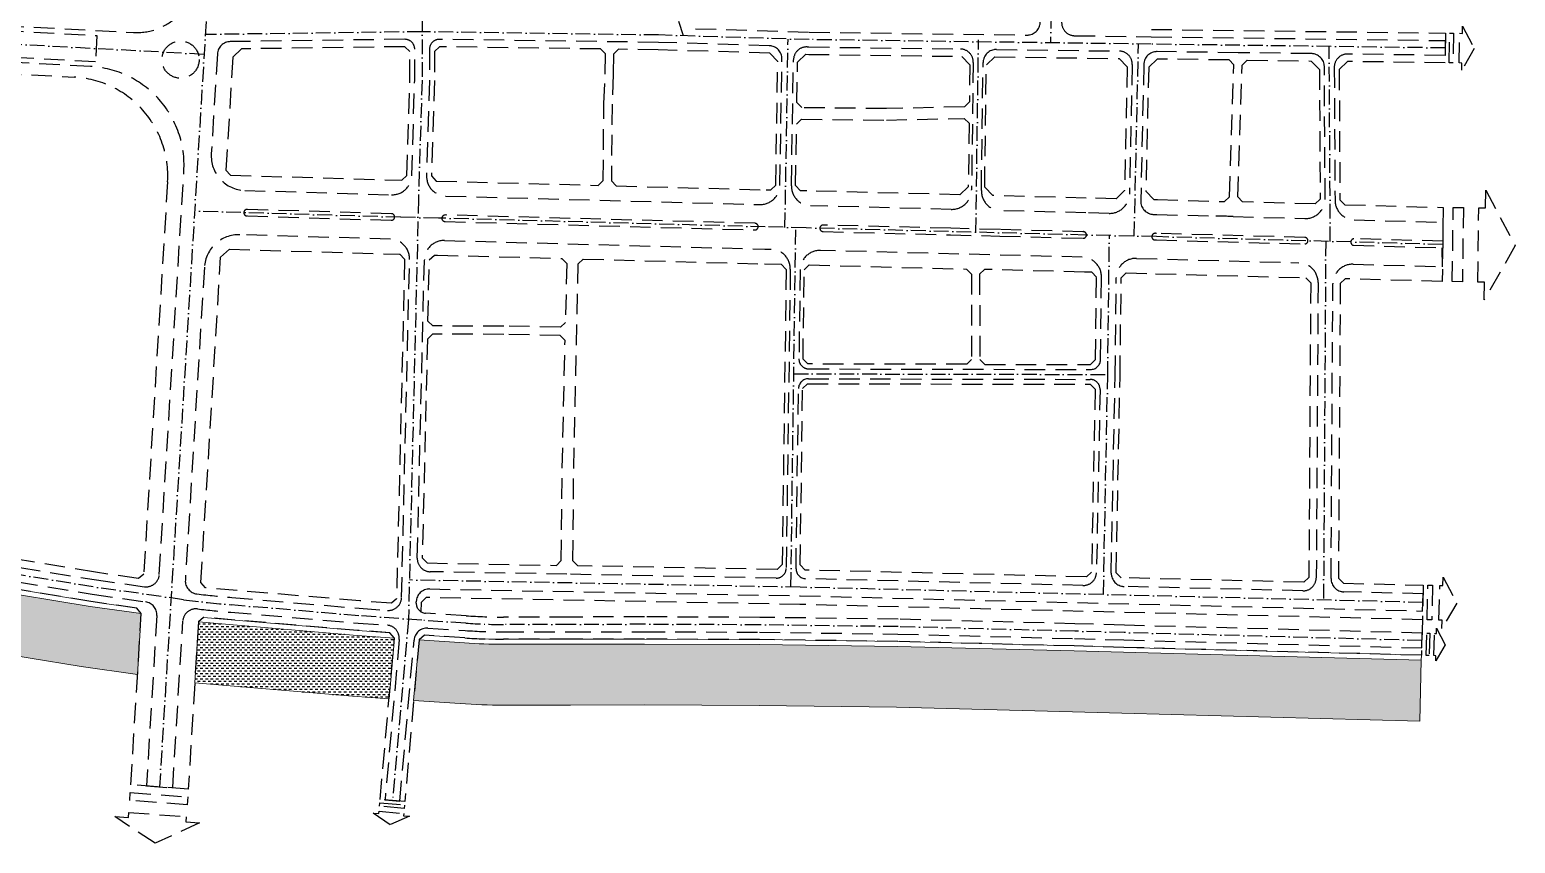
# Model space of a CAD drawing. Header units: metres. Extents: x 566631 to 571358, y 2062953 to 2068466.
# Drawn here: x 569788 to 570692, y 2064350 to 2064845 of the extents above; entities that cross this region are included whole.
import ezdxf

# ---------------------------------------------------------------- set-up
doc = ezdxf.new("R2010")
doc.units = ezdxf.units.M
doc.linetypes.add('ACAD_ISO10W100', pattern=[18.5, 12, -3, 0.5, -3])
doc.linetypes.add('HIDDEN', pattern=[0.375, 0.25, -0.125])
doc.layers.add('datKeSog', color=251, linetype='CONTINUOUS', lineweight=13)
doc.layers.add('datMatNc', color=150, linetype='CONTINUOUS', lineweight=13)
for name, color, linetype in [('hacth sdd', 8, 'CONTINUOUS'), ('LogDg phu', 7, 'CONTINUOUS'), ('TimDg', 222, 'CONTINUOUS'), ('ViaHeSphu', 32, 'CONTINUOUS')]:
    doc.layers.add(name, color=color, linetype=linetype)

msp = doc.modelspace()

# ---------------------------------------------------------------- hatches: boundary and pattern name
at = {"layer": 'hacth sdd'}
h = msp.add_hatch(dxfattribs=at)
h.set_pattern_fill('DASH', color=152, scale=0.5, style=0)
h.paths.add_polyline_path([(569824.985, 2064494.016), (569760.942, 2064504.525), (569725.245, 2064510.723), (569631.657, 2064532.73), (569537.517, 2064557.765), (569533.212, 2064520.624), (569622.666, 2064496.836), (569717.839, 2064474.456), (569754.781, 2064468.041), (569819.397, 2064457.438), (569853.783, 2064452.573), (569856.039, 2064489.622)])
h = msp.add_hatch(dxfattribs=at)
h.set_pattern_fill('DASH', color=152, scale=0.5, style=0)
h.paths.add_polyline_path([(570009.953, 2064474.761), (569987.319, 2064476.427), (569890.799, 2064484.623), (569888.55, 2064447.681), (569984.395, 2064439.542), (570006.697, 2064437.9)])
h = msp.add_hatch(dxfattribs=at)
h.set_pattern_fill('DASH', color=152, scale=0.5, style=0)
edge = h.paths.add_edge_path()
edge.add_line((570634.382, 2064461.324), (570453.354, 2064466.121))
edge.add_line((570453.354, 2064466.121), (570423.299, 2064466.968))
edge.add_line((570423.299, 2064466.968), (570315.962, 2064469.748))
edge.add_line((570315.962, 2064469.748), (570231.989, 2064470.859))
edge.add_line((570231.989, 2064470.859), (570162.008, 2064471.153))
edge.add_line((570162.008, 2064471.153), (570116.885, 2064471.072))
edge.add_line((570116.885, 2064471.072), (570076.24, 2064471.041))
edge.add_arc((570075.997, 2064789.459), 318.418, 265.772676, 270.043781, ccw=False)
edge.add_line((570052.525, 2064471.907), (570024.914, 2064473.651))
edge.add_line((570024.914, 2064473.651), (570021.657, 2064436.783))
edge.add_line((570021.657, 2064436.783), (570050.001, 2064434.993))
edge.add_arc((570075.997, 2064789.459), 355.418, 265.805485, 270.043781)
edge.add_line((570076.269, 2064434.041), (570116.932, 2064434.072))
edge.add_line((570116.932, 2064434.072), (570161.964, 2064434.153))
edge.add_line((570161.964, 2064434.153), (570231.667, 2064433.86))
edge.add_line((570231.667, 2064433.86), (570315.238, 2064432.754))
edge.add_line((570315.238, 2064432.754), (570422.299, 2064429.982))
edge.add_line((570422.299, 2064429.982), (570452.342, 2064429.134))
edge.add_line((570452.342, 2064429.134), (570633.402, 2064424.336))
edge.add_line((570633.402, 2064424.336), (570634.382, 2064461.324))

# ---------------------------------------------------------------- linework, layer by layer
at = {"layer": 'datKeSog'}
for points in [[(569725.846, 2064513.664), (569632.386, 2064535.641), (569537.866, 2064560.777), (569537.517, 2064557.765), (569631.657, 2064532.73), (569725.245, 2064510.723), (569760.942, 2064504.525), (569824.985, 2064494.016), (569856.039, 2064489.622), (569856.04, 2064489.632), (569853.252, 2064493.047), (569825.438, 2064496.982), (569761.441, 2064507.483)], [(569893.971, 2064487.364), (569890.8, 2064484.624), (569890.799, 2064484.623), (569987.319, 2064476.427), (570009.953, 2064474.761), (570009.953, 2064474.761), (570007.225, 2064477.969), (569987.556, 2064479.417)]]:
    msp.add_lwpolyline(points, close=True, dxfattribs=at)
msp.add_lwpolyline([(570316.02, 2064472.748), (570232.015, 2064473.859), (570162.012, 2064474.153), (570116.881, 2064474.072), (570076.238, 2064474.041, -0.0186511), (570052.731, 2064474.9), (570028.172, 2064476.451), (570024.914, 2064473.652), (570024.914, 2064473.651), (570052.525, 2064471.907, 0.0186384), (570076.24, 2064471.041), (570116.885, 2064471.072), (570162.008, 2064471.153), (570231.989, 2064470.859), (570315.962, 2064469.748), (570423.299, 2064466.968), (570453.354, 2064466.121), (570634.382, 2064461.324), (570634.462, 2064464.322), (570453.436, 2064469.119), (570423.38, 2064469.967)], format="xyb", close=True, dxfattribs=at)
at = {"layer": 'datMatNc'}
for points in [[(569824.985, 2064494.016), (569760.942, 2064504.525), (569725.245, 2064510.723), (569631.657, 2064532.73), (569537.517, 2064557.765), (569533.212, 2064520.624), (569622.666, 2064496.836), (569717.839, 2064474.456), (569754.781, 2064468.041), (569819.397, 2064457.438), (569853.783, 2064452.573), (569856.039, 2064489.622)], [(570009.953, 2064474.761), (569987.319, 2064476.427), (569890.799, 2064484.623), (569888.55, 2064447.681), (569984.395, 2064439.542), (570006.697, 2064437.9)]]:
    msp.add_lwpolyline(points, close=True, dxfattribs=at)
msp.add_lwpolyline([(570634.382, 2064461.324), (570453.354, 2064466.121), (570423.299, 2064466.968), (570315.962, 2064469.748), (570231.989, 2064470.859), (570162.008, 2064471.153), (570116.885, 2064471.072), (570076.24, 2064471.041, -0.0186384), (570052.525, 2064471.907), (570024.914, 2064473.651), (570021.657, 2064436.783), (570050.001, 2064434.993, 0.0184952), (570076.269, 2064434.041), (570116.932, 2064434.072), (570161.964, 2064434.153), (570231.667, 2064433.86), (570315.238, 2064432.754), (570422.299, 2064429.982), (570452.342, 2064429.134), (570633.402, 2064424.336)], format="xyb", close=True, dxfattribs=at)
at = {"layer": 'LogDg phu', "linetype": 'HIDDEN', "ltscale": 50}
for points in [[(569715.877, 2064849.977), (569851.288, 2064842.823, 0.4118614), (569889.121, 2064876.585), (569895.079, 2064974.422), (569894.779, 2065017.897), (569894.231, 2065028.01), (569900.993, 2065204.371, 0.4141705), (569891.385, 2065214.746), (569730.408, 2065220.942)], [(570193.039, 2064845.131), (570262.216, 2064843.028), (570394.587, 2064841.259, 0.411834), (570402.692, 2064849.087)], [(570415.694, 2064849.043, 0.4165971), (570423.586, 2064840.872), (570470.178, 2064840.249), (570648.988, 2064837.933), (570648.872, 2064828.934), (570589.544, 2064829.702, 0.4196942), (570581.441, 2064821.657), (570581.903, 2064740.897, 0.4045845), (570593.576, 2064728.97), (570647.558, 2064727.498), (570647.409, 2064715.998), (570593.262, 2064717.474, 0.8367339), (570593.153, 2064713.476), (570647.357, 2064711.998)], [(569902.3, 2064829.779), (569898.607, 2064769.128, 0.4233383), (569918.943, 2064746.861), (570008.15, 2064744.205, 0.4138372), (570020.502, 2064755.827), (570022.305, 2064813.872), (570022.325, 2064832.671, 0.418352), (570016.246, 2064838.677), (569910.181, 2064837.292, 0.392737), (569902.3, 2064829.779)], [(570237.876, 2064834.764), (570170.536, 2064836.811), (570037.408, 2064838.663, 0.4179848), (570031.325, 2064832.67), (570031.305, 2064813.728), (570029.505, 2064755.776, 0.4154506), (570041.177, 2064743.407), (570232.046, 2064738.285, 0.4172349), (570244.367, 2064750.082), (570245.632, 2064826.635, 0.410157), (570237.876, 2064834.764)], [(570361.949, 2064824.688), (570360.859, 2064747.161, -0.4175993), (570348.553, 2064735.334), (570263.053, 2064737.523, -0.4115588), (570251.362, 2064749.718), (570252.626, 2064826.201, -0.4182818), (570260.868, 2064834.065), (570262.019, 2064834.03), (570354.057, 2064832.8, -0.4144162), (570361.949, 2064824.688)], [(570523.113, 2064830.563), (570473.75, 2064831.202, 0.411378), (570465.649, 2064823.384), (570463.771, 2064740.467, 0.4140875), (570471.584, 2064732.288), (570473.658, 2064732.24), (570509.483, 2064731.263, -0.0034437), (570519.943, 2064730.978), (570563.571, 2064729.788, 0.4239086), (570575.898, 2064741.852), (570575.439, 2064822.034, 0.4087541), (570567.542, 2064829.987), (570523.113, 2064830.563)], [(570428.515, 2064717.782, 1.1131977), (570428.617, 2064721.78), (570378.251, 2064723.07), (570348.259, 2064723.838), (570270.738, 2064725.823, 1), (570270.636, 2064721.824), (570348.157, 2064719.839), (570378.149, 2064719.071), (570428.515, 2064717.782)], [(570563.584, 2064718.284), (570473.369, 2064720.744), (570472.841, 2064720.756, 1.1546479), (570472.748, 2064716.757), (570473.268, 2064716.745), (570563.475, 2064714.285, 0.9534095), (570563.584, 2064718.284)], [(569762.19, 2064511.921), (569826.118, 2064501.43), (569858.619, 2064496.832, -0.3910497), (569865.484, 2064488.425), (569859.18, 2064384.906), (569875.138, 2064383.723), (569881.309, 2064485.06, -0.4305287), (569890.221, 2064492.52, 0.0078722), (569910.414, 2064490.484), (569987.912, 2064483.903), (570005.51, 2064482.608, -0.4185031), (570012.891, 2064473.926), (570004.278, 2064376.424), (570013.243, 2064375.632), (570021.892, 2064473.541, -0.4069), (570030.366, 2064480.821), (570053.038, 2064479.389, 0.0186705), (570076.235, 2064478.541), (570116.875, 2064478.572), (570162.017, 2064478.653), (570232.054, 2064478.358), (570316.108, 2064477.247), (570423.502, 2064474.465), (570453.559, 2064473.618), (570634.617, 2064468.82), (570634.836, 2064477.817), (570453.805, 2064482.614), (570423.745, 2064483.462), (570316.284, 2064486.245), (570232.133, 2064487.358), (570162.028, 2064487.653), (570116.864, 2064487.572), (570076.228, 2064487.541, -0.0187106), (570053.655, 2064488.368), (570028.847, 2064489.935, -0.4027492), (570023.227, 2064496.066), (570023.245, 2064496.822, -0.4126707), (570031.39, 2064504.63), (570256.65, 2064500.462), (570635.163, 2064491.22), (570635.42, 2064501.716), (570587.306, 2064502.891, -0.4088944), (570579.501, 2064510.939), (570580.615, 2064690.056, -0.4203912), (570592.942, 2064701.977), (570647.208, 2064700.497), (570647.135, 2064712.004)], [(570114.871, 2064513.587), (570031.724, 2064515.126, -0.4157581), (570023.875, 2064523.315), (570028.188, 2064704.705, -0.4151092), (570040.506, 2064716.416), (570235.154, 2064711.192), (570238.976, 2064711.1, -0.4111943), (570250.685, 2064698.938), (570248.177, 2064517.149, -0.4155928), (570242.066, 2064511.233), (570114.871, 2064513.587)], [(570439.307, 2064643.936), (570439.913, 2064694.145, 0.4102528), (570428.221, 2064706.285), (570268.986, 2064710.362, 0.4176746), (570256.68, 2064698.532), (570255.934, 2064644.447, 0.4176517), (570261.921, 2064638.364), (570433.295, 2064638.009, 0.4112921), (570439.307, 2064643.936)], [(570445.844, 2064514.309), (570448.189, 2064634.074), (570448.908, 2064693.718, -0.4186742), (570461.234, 2064705.569), (570559.947, 2064702.877, -0.4080627), (570571.62, 2064690.807), (570570.504, 2064511.449, -0.4195528), (570562.309, 2064503.502), (570453.647, 2064506.155, -0.4127979), (570445.844, 2064514.309)], [(570439.027, 2064625.892), (570436.848, 2064514.606, -0.4156306), (570428.654, 2064506.765), (570260.028, 2064510.882, -0.4111079), (570254.175, 2064516.963), (570255.685, 2064626.447, -0.4107838), (570261.697, 2064632.364), (570433.041, 2064632.009, -0.4193496), (570439.027, 2064625.892)]]:
    msp.add_lwpolyline(points, format="xyb", dxfattribs=at)
for points in [[(569411.708, 2064846.853), (569412.552, 2064862.831, -0.0002915), (569424.349, 2064862.201, 0.0016194), (569462.678, 2064860.257, 0.0003441), (569519.837, 2064857.583, -0.0029188), (569536.544, 2064856.715, -0.0102056), (569546.895, 2064855.904, 0.0207048), (569558.356, 2064855.248), (569614.38, 2064852.346), (569715.719, 2064846.982), (569828.997, 2064840.997), (569828.153, 2064825.019), (569714.875, 2064831.004), (569613.543, 2064836.368), (569557.808, 2064839.255, -0.0202263), (569545.32, 2064839.982, 0.0102056), (569535.621, 2064840.742, 0.0029188), (569519.1, 2064841.6, -0.0003441), (569461.92, 2064844.275, -0.0016194), (569423.487, 2064846.224, 0.0002915), (569411.708, 2064846.853, 0.0002915)], [(569613.386, 2064833.372), (569573.93, 2064835.416, 0.3946733), (569563.484, 2064826.616), (569534.142, 2064581.072, 0.3734981), (569538.558, 2064574.562), (569635.666, 2064548.738), (569728.548, 2064526.897), (569763.689, 2064520.795), (569827.477, 2064510.328), (569857.902, 2064506.023, 0.4377632), (569867.008, 2064513.458), (569881.937, 2064758.607, 0.4165696), (569825.213, 2064822.17), (569714.717, 2064828.008)], [(570366.854, 2064746.731), (570367.949, 2064824.619, -0.414011), (570376.055, 2064832.506), (570450.755, 2064831.508, -0.4169346), (570458.646, 2064823.327), (570456.864, 2064744.636, -0.4143397), (570444.59, 2064732.911), (570430.444, 2064733.237), (570378.546, 2064734.566, -0.4108359)], [(569920.544, 2064731.307), (570008.046, 2064728.701, 1), (570008.165, 2064732.699), (569920.663, 2064735.305, 1.1140793)], [(570040.761, 2064727.913), (570229.131, 2064722.858, 1), (570229.239, 2064726.856), (570040.868, 2064731.912, 1)], [(570005.718, 2064491.617, 0.4288497), (570014.303, 2064499.405), (570019.191, 2064704.931, 0.4124593), (570007.551, 2064717.211), (569915.997, 2064719.937, 0.4051473), (569894.411, 2064700.223), (569882.831, 2064510.053, 0.3974449), (569889.871, 2064501.623, 0.0084244), (569911.176, 2064499.452), (569988.623, 2064492.875)]]:
    msp.add_lwpolyline(points, format="xyb", close=True, dxfattribs=at)
for points in [[(570659.34, 2064842.318), (570659.395, 2064846.613), (570666.587, 2064833.185), (570659.052, 2064819.988), (570659.108, 2064824.283), (570657.472, 2064824.304), (570657.704, 2064842.339)], [(570651.268, 2064824.403), (570651.501, 2064842.401), (570653.954, 2064842.407), (570653.722, 2064824.371)], [(570673.41, 2064736.211), (570673.549, 2064746.95), (570691.529, 2064713.376), (570672.691, 2064680.379), (570672.83, 2064691.117), (570668.739, 2064691.17), (570669.319, 2064736.264)], [(570653.228, 2064691.418), (570653.811, 2064736.419), (570659.944, 2064736.432), (570659.365, 2064691.338)], [(570647.554, 2064506.693), (570647.677, 2064511.703), (570655.886, 2064495.942), (570646.92, 2064480.646), (570647.043, 2064485.656), (570645.134, 2064485.703), (570645.646, 2064506.74)], [(570637.898, 2064485.901), (570638.411, 2064506.895), (570641.273, 2064506.868), (570640.761, 2064485.831)], [(570637.36, 2064464.252), (570637.699, 2064477.747), (570639.539, 2064477.729), (570639.2, 2064464.205)], [(570643.577, 2064477.614), (570643.658, 2064480.834), (570648.928, 2064470.698), (570643.158, 2064460.87), (570643.239, 2064464.09), (570642.012, 2064464.121), (570642.35, 2064477.645)], [(569849.353, 2064380.848), (569884.26, 2064378.261), (569883.979, 2064373.498), (569849, 2064376.088)], [(569883.169, 2064363.055), (569891.499, 2064362.438), (569864.582, 2064350.073), (569839.86, 2064366.262), (569848.19, 2064365.645), (569848.425, 2064368.818), (569883.404, 2064366.229)], [(570015.492, 2064366.822), (570019.058, 2064366.507), (570007.449, 2064361.372), (569996.954, 2064368.458), (570000.52, 2064368.143), (570000.64, 2064369.502), (570015.612, 2064368.18)], [(570001.11, 2064374.651), (570016.052, 2064373.331), (570015.903, 2064371.292), (570000.93, 2064372.613)]]:
    msp.add_lwpolyline(points, close=True, dxfattribs=at)
msp.add_circle((569879.918, 2064826.343), 11.302, dxfattribs=at)
at = {"layer": 'TimDg', "linetype": 'ACAD_ISO10W100', "ltscale": 0.75}
for points in [[(570355.73, 2065329.556), (570355.73, 2065252.291), (570352.23, 2065246.318), (570352.23, 2065175.984, 0.0555904), (570328.092, 2065106.216, 0.059062), (570326.898, 2065094.775), (570325.109, 2065053.514, 0.1747963), (570345.783, 2064989.742, 0.088343), (570354.627, 2064981.747, -0.0543204), (570378.91, 2064962.616, -0.0882649), (570389.992, 2064947.057), (570410.495, 2064909.646), (570408.925, 2064836.567)], [(570185.663, 2064840.853), (570159.984, 2064921.017), (570123.887, 2065027.751, 0.0847404), (570103.896, 2065064.765), (570064.842, 2065114.644, 0.0255048), (570056.484, 2065124.265), (570030.589, 2065151.169), (569982.179, 2065216.676)], [(569894.271, 2064829.537), (569715.297, 2064838.993), (569613.961, 2064844.357), (569558.084, 2064847.252, -0.0204558), (569546.107, 2064847.943, 0.0102056), (569536.083, 2064848.728, 0.0029188), (569519.469, 2064849.591, -0.0003441), (569462.299, 2064852.266, -0.0016194), (569423.918, 2064854.213, 0.0022504), (569332.902, 2064858.714, -0.0128332), (569320.953, 2064859.559), (569184.286, 2064872.753, 0.0126472), (569163.054, 2064874.447), (569138.07, 2064875.804), (569105.865, 2064876.833), (569010.37, 2064881.863), (568990.166, 2064882.927), (568938.999, 2064885.745, -0.0206151), (568920.085, 2064887.302), (568819.615, 2064899.762), (568728.969, 2064910.188), (568650.357, 2064918.979, 0.1541467), (568517.4, 2064892.786), (568466.297, 2064864.842)], [(570634.726, 2064473.319), (570453.682, 2064478.116), (570423.624, 2064478.964), (570316.196, 2064481.746), (570232.094, 2064482.858), (570162.023, 2064483.153), (570116.869, 2064483.072), (570076.231, 2064483.041, -0.0186903), (570053.346, 2064483.879), (570026.537, 2064485.572), (569988.267, 2064488.389), (569910.795, 2064494.968, -0.0113894), (569881.807, 2064498.096), (569826.798, 2064505.879), (569762.94, 2064516.358), (569727.647, 2064522.486), (569634.573, 2064544.372), (569535.09, 2064570.828, -0.3734981), (569530.675, 2064577.338), (569562.898, 2064847.002)]]:
    msp.add_lwpolyline(points, format="xyb", dxfattribs=at)
for points in [[(569911.806, 2065277.575), (569902.239, 2065028.074), (569902.777, 2065018.141), (569903.08, 2064974.206), (569867.159, 2064384.314)], [(570028.993, 2065153.33), (570026.977, 2064977.416), (570026.805, 2064813.8), (570024.569, 2064741.828), (570018.49, 2064486.165), (570008.761, 2064376.028)], [(570648.93, 2064833.434), (570470.12, 2064835.75), (570470.12, 2064835.75), (570262.118, 2064838.529), (570262.118, 2064838.529), (570170.635, 2064841.31), (570026.651, 2064843.313), (569895.005, 2064841.594)], [(570247.443, 2064724.399), (570249.333, 2064838.796)], [(570363.498, 2064721.447), (570365.142, 2064838.413)], [(570459.785, 2064719.057), (570462.43, 2064835.85)], [(570579.046, 2064715.861), (570578.368, 2064834.347)], [(570647.383, 2064713.998), (570473.319, 2064718.744), (570430.115, 2064719.741), (570260.276, 2064724.09), (570235.498, 2064724.688), (570036.698, 2064730.023), (570013.684, 2064730.534), (569888.469, 2064734.263)], [(570251.021, 2064505.817), (570254.034, 2064724.24)], [(570441.087, 2064501.21), (570443.689, 2064634.146), (570444.717, 2064719.404)], [(570576.276, 2064715.937), (570574.921, 2064497.942)], [(570252.808, 2064635.383), (570443.7, 2064634.987)], [(570635.292, 2064496.468), (570256.763, 2064505.71), (570019.059, 2064510.109)]]:
    msp.add_lwpolyline(points, dxfattribs=at)
at = {"layer": 'ViaHeSphu', "linetype": 'HIDDEN', "ltscale": 50}
msp.add_lwpolyline([(570470.236, 2064844.749), (570649.047, 2064842.433), (570648.814, 2064824.434), (570589.42, 2064825.204), (570584.449, 2064820.268), (570584.901, 2064741.209), (570587.917, 2064738.128), (570647.675, 2064736.498), (570647.092, 2064691.497), (570588.133, 2064693.105), (570585.116, 2064690.187), (570584.003, 2064511.224), (570586.984, 2064508.151), (570635.548, 2064506.965), (570635.035, 2064485.971), (570634.462, 2064464.322), (570453.436, 2064469.119), (570423.38, 2064469.967), (570316.02, 2064472.748), (570232.015, 2064473.859), (570162.012, 2064474.153), (570116.881, 2064474.072), (570076.238, 2064474.041, -0.0186511), (570052.731, 2064474.9), (570028.172, 2064476.451), (570024.914, 2064473.652), (570016.232, 2064375.368), (570001.29, 2064376.688), (570009.953, 2064474.761), (570007.225, 2064477.969), (569987.556, 2064479.417), (569893.971, 2064487.364), (569890.8, 2064484.624), (569884.612, 2064383.021), (569849.705, 2064385.608), (569856.04, 2064489.632), (569853.252, 2064493.047), (569825.438, 2064496.982), (569761.441, 2064507.483)], format="xyb", dxfattribs=at)
msp.add_lwpolyline([(569714.347, 2064821.018), (569815.301, 2064815.684, -0.4165696), (569872.024, 2064752.121), (569857.502, 2064513.645), (569854.349, 2064511.071), (569828.157, 2064514.776), (569764.438, 2064525.232), (569729.449, 2064531.308), (569636.76, 2064553.103), (569538.427, 2064579.253), (569535.884, 2064583.003), (569564.669, 2064823.891), (569570.255, 2064828.597), (569613.02, 2064826.382)], format="xyb", close=True, dxfattribs=at)
for points in [[(569917.002, 2064832.881), (569911.699, 2064827.825), (569907.52, 2064759.205), (569910.337, 2064756.122), (570014.412, 2064753.023), (570017.504, 2064755.932), (570019.305, 2064813.92), (570019.323, 2064831.217), (570016.326, 2064834.178)], [(570034.305, 2064813.68), (570032.502, 2064755.645), (570035.408, 2064752.566), (570133.883, 2064749.923), (570136.909, 2064752.842), (570137.331, 2064799.418), (570138.076, 2064817.599), (570138.241, 2064829.76), (570135.282, 2064832.801), (570037.326, 2064834.164), (570034.323, 2064831.206)], [(570243.106, 2064825.101), (570238.191, 2064830.252), (570170.436, 2064832.312), (570146.281, 2064832.648), (570143.241, 2064829.69), (570143.075, 2064817.463), (570142.33, 2064799.293), (570141.908, 2064752.708), (570144.88, 2064749.628), (570236.071, 2064747.18), (570238.817, 2064747.114), (570241.866, 2064750.041)], [(570356.57, 2064797.642), (570309.089, 2064796.574), (570257.646, 2064797.156), (570254.696, 2064800.19), (570255.102, 2064824.736), (570260.182, 2064829.584), (570261.921, 2064829.531), (570354.999, 2064828.287), (570359.928, 2064823.221), (570359.612, 2064800.709)], [(570368.884, 2064748.818), (570369.927, 2064823.087), (570374.997, 2064828.02), (570450.727, 2064827.008), (570455.614, 2064821.942), (570453.91, 2064746.699), (570448.798, 2064741.816), (570430.663, 2064742.235), (570373.812, 2064743.69)], [(570517.826, 2064743.04), (570520.374, 2064823.098), (570517.47, 2064826.135), (570473.726, 2064826.702), (570468.613, 2064821.768), (570466.906, 2064746.4), (570471.792, 2064741.285), (570473.885, 2064741.237), (570514.732, 2064740.123)], [(570567.419, 2064825.489), (570572.448, 2064820.424), (570572.899, 2064741.537), (570569.918, 2064738.618), (570525.728, 2064739.823), (570522.824, 2064742.904), (570525.374, 2064823.033), (570528.469, 2064825.993)], [(570254.481, 2064787.191), (570257.531, 2064790.157), (570309.128, 2064789.573), (570356.472, 2064790.638), (570359.429, 2064787.706), (570358.886, 2064749.074), (570353.818, 2064744.202), (570260.835, 2064746.583), (570256.812, 2064746.68), (570253.863, 2064749.752)], [(569895.066, 2064505.336), (569892.259, 2064508.584), (569904.298, 2064706.282), (569909.599, 2064711.124), (570013.099, 2064708.042), (570013.263, 2064708.038), (570016.191, 2064704.972), (570011.286, 2064498.724), (570008.223, 2064495.945), (569988.979, 2064497.361)], [(570030.303, 2064667.476), (570031.187, 2064704.639), (570034.258, 2064707.571), (570036.146, 2064707.53), (570111.812, 2064705.499), (570114.745, 2064702.419), (570113.961, 2064666.602), (570110.896, 2064663.665), (570076.457, 2064664.369), (570033.232, 2064664.47)], [(570242.667, 2064516.473), (570121.423, 2064518.717), (570118.454, 2064521.772), (570119.019, 2064577.853), (570121.743, 2064702.231), (570124.807, 2064705.15), (570234.925, 2064702.195), (570245.226, 2064701.946), (570248.184, 2064698.874), (570245.708, 2064519.417)], [(570258.433, 2064644.371), (570259.181, 2064698.61), (570262.222, 2064701.533), (570357.778, 2064699.086), (570360.787, 2064696.009), (570360.968, 2064644.158), (570357.978, 2064641.165), (570261.392, 2064641.365)], [(570433.949, 2064697.147), (570429.568, 2064697.248), (570368.776, 2064698.804), (570365.787, 2064695.881), (570365.968, 2064644.148), (570368.978, 2064641.142), (570433.272, 2064641.009), (570436.308, 2064644.002), (570436.912, 2064694.078)], [(570472.752, 2064696.251), (570564.138, 2064693.759), (570567.119, 2064690.678), (570566.006, 2064511.663), (570562.988, 2064508.737), (570451.789, 2064511.452), (570448.849, 2064514.524), (570451.189, 2064634.027), (570451.908, 2064693.732), (570454.944, 2064696.662)], [(570029.807, 2064520.412), (570108.425, 2064518.957), (570111.455, 2064521.902), (570112.02, 2064577.964), (570113.72, 2064655.605), (570110.786, 2064658.666), (570076.4, 2064659.369), (570033.113, 2064659.47), (570030.042, 2064656.478), (570026.879, 2064523.467)], [(570258.185, 2064626.372), (570261.226, 2064629.365), (570433.087, 2064629.009), (570436.029, 2064626.003), (570433.853, 2064514.89), (570430.795, 2064511.964), (570259.664, 2064516.143), (570256.706, 2064519.216)]]:
    msp.add_lwpolyline(points, close=True, dxfattribs=at)
msp.add_lwpolyline([(570635.035, 2064485.971), (570256.538, 2064495.213), (570029.308, 2064499.418), (570026.237, 2064496.474), (570026.102, 2064490.8)], dxfattribs=at)

doc.saveas('drawing.dxf')
